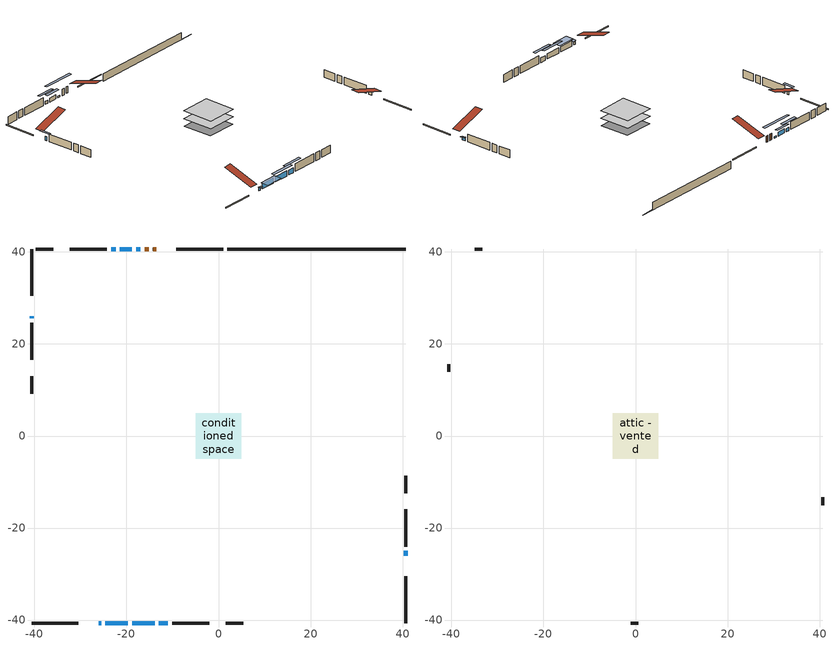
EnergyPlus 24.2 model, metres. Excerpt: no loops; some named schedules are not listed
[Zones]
conditioned space
 floor adiabatic (AdiabaticFloorConstruction): -4.99,-4.99 -4.99,4.99 4.99,4.99 4.99,-4.99 z1.34
 floor foundation (Slab1 construction): -4.87,-4.8 -4.87,4.8 4.87,4.8 4.87,-4.8 z-0.97
 wall outside (RimJoist1 construction): 1.01,40.64 -9.16,40.64 / -40.64,-40.64 -30.47,-40.64 / -40.64,40.64 -40.64,30.47 / 40.64,-40.64 40.64,-30.47 z1.34:1.64
 wall outside (AdiabaticWallConstruction 1): -13.58,40.64 -14.24,40.64 / -15.16,40.64 -16.05,40.64 z1.34:3.37
 wall outside (AdiabaticWallConstruction): -26.05,-40.64 -25.51,-40.64 z1.34:2.23; -24.59,-40.64 -19.71,-40.64 / -18.78,-40.64 -13.9,-40.64 z1.34:2.96; -16.98,40.64 -17.9,40.64 z1.34:1.77; 40.64,-26.05 40.64,-24.96 / -22.34,40.64 -23.36,40.64 z1.34:2.36; -40.64,26.05 -40.64,25.54 / -18.82,40.64 -21.42,40.64 z1.34:2.61; -12.98,-40.64 -10.99,-40.64 z1.34:2.79
 wall outside (Wall1 construction): -24.29,40.64 -32.37,40.64 / -10.06,-40.64 -1.98,-40.64 / -40.64,24.61 -40.64,16.53 / 40.64,-24.03 40.64,-15.95 z1.34:3.78
 wall outside (Wall3 construction): -35.9,40.64 -39.71,40.64 / 1.55,-40.64 5.36,-40.64 / -40.64,13 -40.64,9.19 / 40.64,-12.41 40.64,-8.61 z1.34:3.78
 wall foundation (FoundationWall1 construction): 1.94,40.64,-0.97 1.94,40.64,1.34 36.06,40.64,1.34 36.06,40.64,-0.87 40.64,40.64,-0.87 40.64,40.64,-0.97
 window (WindowConstruction 6): -26.05,-40.64 -25.52,-40.64 z1.34:2.23
 window (WindowConstruction 7): -24.59,-40.64 -19.71,-40.64 z1.34:2.96
 window (WindowConstruction 8): -16.98,40.64 -17.9,40.64 z1.34:1.77
 window (WindowConstruction): 40.64,-26.05 40.64,-24.96 z1.34:2.35
 window (WindowConstruction 1): -18.78,-40.64 -13.9,-40.64 z1.34:2.96
 window (WindowConstruction 2): -40.64,26.05 -40.64,25.54 z1.34:2.61
 window (WindowConstruction 3): -12.98,-40.64 -10.99,-40.64 z1.34:2.79
 window (WindowConstruction 4): -18.83,40.64 -21.42,40.64 z1.34:2.61
 window (WindowConstruction 5): -22.34,40.64 -23.36,40.64 z1.34:2.35
 door (Door): -13.58,40.64 -14.24,40.64 z1.34:3.37
 door (Door 1): -15.16,40.64 -16.05,40.64 z1.34:3.37
 ceiling adiabatic (AdiabaticFloorConstruction): 4.99,-4.99 4.99,4.99 -4.99,4.99 -4.99,-4.99 z1.34
attic - vented
 floor to conditioned space (Floor1 construction Reversed): -4.99,-4.99 -4.99,4.99 4.99,4.99 4.99,-4.99 z3.78
 wall outside (Wall2 construction): -33.3,40.64 -34.97,40.64 / -1.06,-40.64 0.62,-40.64 / -40.64,15.6 -40.64,13.93 / 40.64,-15.02 40.64,-13.34 z1.34:3.78
 roof outside (Roof1 construction): -12.65,40.64,3.78 -12.65,30.92,7.02 -10.09,30.92,7.02 -10.09,40.64,3.78; -26.98,-40.64,3.78 -26.98,-30.92,7.02 -29.54,-30.92,7.02 -29.54,-40.64,3.78; -40.64,26.98,3.78 -30.92,26.98,7.02 -30.92,29.54,7.02 -40.64,29.54,3.78; 40.64,-26.98,3.78 30.92,-26.98,7.02 30.92,-29.54,7.02 40.64,-29.54,3.78
shading: -25.22,-40.64 -26.35,-40.64 -26.35,-41.4 -25.22,-41.4 z2.53; -19.25,-40.64 -25.05,-40.64 -25.05,-43.08 -19.25,-43.08 z3.42; -22.78,40.64 -12.1,40.64 -12.1,41.4 -22.78,41.4 z6.65; 40.64,-24.81 40.64,-26.2 41.4,-26.2 41.4,-24.81 z2.5; -12.38,-40.64 -20.3,-40.64 -20.3,-41.4 -12.38,-41.4 z4.49; -40.64,24.02 -40.64,27.57 -41.4,27.57 -41.4,24.02 z4.13; -8.55,-40.64 -15.42,-40.64 -15.42,-41.4 -8.55,-41.4 z5.23; -22.64,40.64 -17.61,40.64 -17.61,41.4 -22.64,41.4 z3.83; -25.8,40.64 -19.9,40.64 -19.9,41.4 -25.8,41.4 z4.8
[Building]
Building 1: Terrain=Suburbs
[Site:Location]
Moncton Intl AP_NB: Latitude {deg}=46.11; Longitude {deg}=-64.68; Time Zone {hr}=-4; Elevation {m}=71; Keep Site Location Information=Yes
[Site:GroundTemperature:Shallow]
1.33672, -0.726403, -0.891626, 0.0874321, 4.0178, 7.92987, 11.3214, 13.4699, 13.6524, 11.905, 8.59993, 4.80787
[Site:WaterMainsTemperature]
Calculation Method=Schedule; Temperature Schedule=mains temperature schedule
[Material] Roughness=Rough; Thermal Absorptance=0.9
Name | Thickness {m} | Conductivity {W/m-K} | Density {kg/m3} | Specific Heat {J/kg-K} | Solar Absorptance | Visible Absorptance
asphalt or fiberglass shingles | 0.00635 | 0.162714 | 1121.4 | 1465.45 | 0.4 | 0.4
ceiling loosefill ins | 0.338667 | 0.0480833 | 16.02 | 1046.75 | 0.7 | 0.7
ceiling stud and cavity | 0.1397 | 0.8351 | 65.682 | 1177.47 | 0.7 | 0.7
concrete 4.0 in. | 0.1016 | 1.803125 | 2242.8 | 837.4 | 0.7 | 0.7
concrete 8.0 in. | 0.2032 | 1.803125 | 2242.8 | 837.4 | 0.7 | 0.7
door material | 0.04445 | 0.053851 | 512.64 | 1214.23 | 0.7 | 0.7
exterior vertical ins | 0.0551435 | 0.029427 | 32.04 | 1214.23 | 0.7 | 0.7
floor covering | 0.0127 | 0.0433444 | 54.468 | 1339.84 | 0.6 | 0.6
floor rigid ins; wall rigid ins 1 | 0.512978 | 0.029427 | 32.04 | 1214.23 | 0.7 | 0.7
floor stud and cavity | 0.1397 | 1.75129 | 37.0049 | 1207.88 | 0.7 | 0.7
furniture material conditioned space 1 | 0.1524 | 0.115458 | 640.8 | 1214.23 | 0.6 | 0.6
gypsum board | 0.0127 | 0.160291 | 801 | 837.4 | 0.6 | 0.6
gypsum board 1 | 0.0127 | 0.160291 | 801 | 837.4 | 0.7 | 0.7
osb sheathing 0.5 in. | 0.0127 | 0.115458 | 512.64 | 1214.23 | 0.7 | 0.7
osb sheathing 0.75 in. | 0.01905 | 0.115458 | 512.64 | 1214.23 | 0.7 | 0.7
osb sheathing 2.0 in. | 0.0508 | 0.115458 | 512.64 | 1214.23 | 0.7 | 0.7
rim joist stud and cavity | 0.0508 | 0.0292424 | 125.044 | 1163.47 | 0.6 | 0.6
wall rigid ins | 0.051816 | 0.029427 | 32.04 | 1214.23 | 0.7 | 0.7
wall stud and cavity | 0.1397 | 0.193984 | 139.0536 | 1170.24 | 0.7 | 0.7
wall stud and cavity 1 | 0.0889 | 6.1454 | 50.32683 | 1063.81 | 0.6 | 0.6
wall stud and cavity 2 | 0.1397 | 0.275573 | 139.0536 | 1170.24 | 0.7 | 0.7
wall stud and cavity 3 | 0.0889 | 0.380278 | 52.3479 | 1209.89 | 0.7 | 0.7
wall stud and cavity 4 | 0.0889 | 0.391764 | 83.0341 | 1211.67 | 0.7 | 0.7
wood siding | 0.0254 | 0.102417 | 544.68 | 1172.36 | 0.4 | 0.4
wood siding 1 | 0.00254 | 0.102417 | 544.68 | 1172.36 | 0.4 | 0.4
wood siding 2; wood siding 3; wood siding 4 | 0.0254 | 0.102417 | 544.68 | 1172.36 | 0.7 | 0.7
[WindowMaterial:SimpleGlazingSystem]
Name | U-Factor {W/m2-K} | Solar Heat Gain Coefficient
WindowMaterial | 2.09916 | 0.54
WindowMaterial 1 | 1.941876 | 0.65
WindowMaterial 2 | 2.19625 | 0.47
WindowMaterial 3 | 3.10814 | 0.57
WindowMaterial 4 | 2.06168 | 0.57
WindowMaterial 5 | 2.10711 | 0.53
WindowMaterial 6 | 3.10643 | 0.59
WindowMaterial 7 | 3.032052 | 0.45
[Construction]
AdiabaticFloorConstruction: floor stud and cavity, floor rigid ins, osb sheathing 0.75 in., floor covering
AdiabaticWallConstruction: wood siding 3, wall rigid ins 1, wall stud and cavity 3, gypsum board
AdiabaticWallConstruction 1: wood siding 4, wall rigid ins 1, wall stud and cavity 3, gypsum board
Door; Door 1: door material
Floor1 construction Reversed: gypsum board, ceiling stud and cavity, ceiling loosefill ins
FoundationWall1 construction: concrete 8.0 in., gypsum board 1
furniture construction conditioned space 1: furniture material conditioned space 1
PartitionWallConstruction: gypsum board, wall stud and cavity 4, gypsum board
RimJoist1 construction: wood siding 2, osb sheathing 2.0 in., rim joist stud and cavity
Roof1 construction: asphalt or fiberglass shingles
Slab1 construction: concrete 4.0 in.
Wall1 construction: wood siding, wall rigid ins, osb sheathing 0.5 in., wall stud and cavity, gypsum board
Wall2 construction: wood siding 1, wall stud and cavity 1
Wall3 construction: wood siding, wall rigid ins, osb sheathing 0.5 in., wall stud and cavity 2, gypsum board
WindowConstruction: WindowMaterial
WindowConstruction 1; WindowConstruction 7: WindowMaterial 1
WindowConstruction 2: WindowMaterial 2
WindowConstruction 3: WindowMaterial 3
WindowConstruction 4: WindowMaterial 4
WindowConstruction 5: WindowMaterial 5
WindowConstruction 6: WindowMaterial 6
WindowConstruction 8: WindowMaterial 7
[Zone] Multiplier=1; Part of Total Floor Area=Yes
Name | Volume {m3}
attic - vented | 52.4203
conditioned space | 484.6
[Space]
Name | Zone | Volume {m3}
attic - vented 1 | attic - vented | 52.4203
conditioned space 1 | conditioned space | 484.6
[ZoneInfiltration:EffectiveLeakageArea]
infil attic - vented 1: Zone or Space=attic - vented 1; Schedule=Always On Discrete; Effective Air Leakage Area {cm2}=3516.71; Stack Coefficient=0.000394923; Wind Coefficient=1.34269e-05
[ZoneMixing]
whole house fan mix: Zone or Space=attic - vented; Schedule=Always On Continuous; Design Flow Rate Calculation Method=Flow/Zone; Design Flow Rate {m3/s}=0; Source Zone or Space=conditioned space
[SurfaceProperty:ExposedFoundationPerimeter]
Slab1: Exposed Perimeter Calculation Method=TotalExposedPerimeter; Total Exposed Perimeter {m}=38.7
[InternalMass] Zone or ZoneList=conditioned space; Space or SpaceList=conditioned space 1
Name | Construction | Surface Area {m2}
furniture mass conditioned space 1 | furniture construction conditioned space 1 | 77.2802
partition wall mass | PartitionWallConstruction | 193.201
[Lights]
interior lighting: Zone or ZoneList or Space or SpaceList=conditioned space 1; Schedule=interior lighting schedule; Design Level Calculation Method=LightingLevel; Lighting Level {W}=343.2; Return Air Fraction=0; Fraction Radiant=0.6; Fraction Visible=0.2; Fraction Replaceable=1
[People]
occupants: Zone or ZoneList or Space or SpaceList=conditioned space 1; Number of People Schedule=occupants schedule; Number of People Calculation Method=People; Number of People=3; Fraction Radiant=0.314171; Sensible Heat Fraction=0.56303; Activity Level Schedule=occupants activity schedule; Carbon Dioxide Generation Rate {m3/s-W}=0; Enable ASHRAE 55 Comfort Warnings=No; Mean Radiant Temperature Calculation Type=EnclosureAveraged
[ElectricEquipment] Zone or ZoneList or Space or SpaceList=conditioned space 1; Design Level Calculation Method=EquipmentLevel
Name | Schedule | Design Level {W} | Fraction Latent | Fraction Radiant | Fraction Lost
clothes dryer | clothes dryer schedule | 140.772 | 0.015 | 0.081 | 0.85
clothes washer | clothes washer schedule | 32.1985 | 0.03 | 0.162 | 0.7
cooking range | cooking range schedule | 215.147 | 0.08 | 0.432 | 0.2
dishwasher | dishwasher schedule | 66.8632 | 0.3 | 0.18 | 0.4
fridge | fridge schedule | 72.9452 | 0 | 0.6 | 0
mech vent bath fan 0 | mech vent bath fan 0 schedule | 50.2 | 0 | 0 | 1
mech vent bath fan 1 | mech vent bath fan 1 schedule | 50.2 | 0 | 0 | 1
mech vent house fan | mech vent house fan schedule | 19.9167 | 0 | 0 | 0.5
mech vent house fan cfis | mech vent house fan cfis schedule | 0 | 0 | 0 | 0
mech vent range fan 0 | mech vent range fan 0 schedule | 57 | 0 | 0 | 1
misc plug loads | misc plug loads schedule | 494.7 | 0.045 | 0.513 | 0.1
whole house fan | Always On Discrete | 0 | 0 | 0 | 1
[OtherEquipment] Zone or ZoneList or Space or SpaceList=conditioned space 1; Design Level Calculation Method=EquipmentLevel
Name | Fuel Type | Schedule | Design Level {W} | Fraction Latent | Fraction Radiant | Fraction Lost
clothes dryer 1 | Electricity | clothes dryer schedule | 0 | 0.015 | 0.081 | 0.85
cooking range 1 | Electricity | cooking range schedule | 0 | 0.08 | 0.432 | 0.2
general water use latent | None | general water use schedule | 62.594 | 1 | 0 | 0
general water use sensible | None | general water use schedule | -61.6891 | 0 | 0.6 | 0
mech vent house fan latent load | None | Always On Discrete | 0 | 1 | 0 | 0
mech vent house fan sensible load | None | Always On Discrete | 0 | 0 | 0 | 0
water heater energy adjustment1 | Electricity | Always On Discrete | 0.01 | 0 | 0 | 1
[ZoneInfiltration:DesignFlowRate] Zone or ZoneList or Space or SpaceList=conditioned space 1; Schedule=Always On Discrete; Design Flow Rate Calculation Method=Flow/Zone; Design Flow Rate {m3/s}=0
infil flow; natural vent flow; whole house fan flow
[ZoneControl:Thermostat]
conditioned space Thermostat: Zone or ZoneList=conditioned space; Control Type Schedule=conditioned space Thermostat Schedule; Control 1=conditioned space temperature setpoint; Temperature Difference Between Cutout And Setpoint {deltaC}=0
[ZoneHVAC:Baseboard:Convective:Electric]
electric baseboard: Availability Schedule=Always On Discrete; Heating Design Capacity {W}=7632.45; Efficiency=1
[AirLoopHVAC:UnitarySystem]
unit heater unitary system: Control Type=Load; Controlling Zone or Thermostat Location=conditioned space; Dehumidification Control Type=None; Availability Schedule=Always On Discrete; Supply Fan=unit heater supply fan; Fan Placement=BlowThrough; Supply Air Fan Operating Mode Schedule=unit heater auto fan schedule; Heating Coil=unit heater htg coil; DX Heating Coil Sizing Ratio=1; Use DOAS DX Cooling Coil=No; Minimum Supply Air Temperature {C}=2; Latent Load Control=SensibleOnlyLoadControl; Cooling Supply Air Flow Rate Method=None; Heating Supply Air Flow Rate Method=SupplyAirFlowRate; Heating Supply Air Flow Rate {m3/s}=0.549347; No Load Supply Air Flow Rate Method=SupplyAirFlowRate; No Load Supply Air Flow Rate {m3/s}=0; No Load Supply Air Flow Rate Control Set To Low Speed=Yes; Maximum Supply Air Temperature {C}=48.8889; Maximum Outdoor Dry-Bulb Temperature for Supplemental Heater Operation {C}=21; Ancillary On-Cycle Electric Power {W}=0; Ancillary Off-Cycle Electric Power {W}=0
[Fan:SystemModel]
unit heater supply fan: Availability Schedule=Always On Discrete; Design Maximum Air Flow Rate {m3/s}=0.549347; Speed Control Method=Discrete; Electric Power Minimum Flow Rate Fraction=0.2; Design Pressure Rise {Pa}=500; Motor Efficiency=1; Motor In Air Stream Fraction=1; Design Electric Power Consumption {W}=Autosize; Design Power Sizing Method=PowerPerFlow; Electric Power Per Unit Flow Rate {W/(m3/s)}=1e-06; Electric Power Per Unit Flow Rate Per Unit Pressure {W/((m3/s)-Pa)}=1.66667; Fan Total Efficiency=0.7; Motor Loss Radiative Fraction=0; Number of Speeds=1; Speed Flow Fraction 1=1; Speed Electric Power Fraction 1=1
[Coil:Heating:Fuel]
unit heater htg coil: Availability Schedule=Always On Discrete; Fuel Type=FuelOilNo2; Burner Efficiency=0.87; Nominal Capacity {W}=11700; On Cycle Parasitic Electric Load {W}=0; Off Cycle Parasitic Fuel Load {W}=0
[Zone equipment]
conditioned space: electric baseboard, unit heater unitary system
[Foundation:Kiva]
Foundation Kiva 1: Initial Indoor Air Temperature {C}=18; Wall Height Above Grade {m}=1.33999; Wall Depth Below Slab {m}=0.2032; Custom Block Material Name 1=exterior vertical ins; Custom Block Depth 1 {m}=2.30999; Custom Block X Position 1 {m}=0.2159; Custom Block Z Position 1 {m}=0
[Foundation:Kiva:Settings]
Soil Conductivity {W/m-K}=0.849921; Soil Density {kg/m3}=1842.3; Soil Specific Heat {J/kg-K}=418.7; Ground Solar Absorptivity=0.9; Ground Thermal Absorptivity=0.9; Ground Surface Roughness {m}=0.03; Far-Field Width {m}=40; Deep-Ground Boundary Condition=ZeroFlux; Deep-Ground Depth {m}=40; Minimum Cell Dimension {m}=0.2; Maximum Cell Growth Coefficient=3; Simulation Timestep=Timestep
[Exterior:Lights]
exterior lighting: Schedule=exterior lighting schedule; Design Level {W}=75.6
[EnergyManagementSystem:GlobalVariable]
infil_program_Qfan
infil_program_Qinf
natural_vent_program_Qnv
natural_vent_program_Qwhf
[EnergyManagementSystem:Sensor]
Name | Output:Variable or Output:Meter Index Key | Output:Variable or Output:Meter
airflow_gain | infil flow | Infiltration Sensible Heat Gain Energy
airflow_gain_1 | natural vent flow | Infiltration Sensible Heat Gain Energy
airflow_gain_2 | whole house fan flow | Infiltration Sensible Heat Gain Energy
airflow_loss | infil flow | Infiltration Sensible Heat Loss Energy
airflow_loss_1 | natural vent flow | Infiltration Sensible Heat Loss Energy
airflow_loss_2 | whole house fan flow | Infiltration Sensible Heat Loss Energy
clg_load_cond |  | Cooling:EnergyTransfer:Zone:CONDITIONED SPACE
clg_sp_s; clg_sp_s_1 | cooling setpoint | Schedule Value
clothes_dryer_exhaust_0_sch_s | clothes dryer exhaust 0 schedule | Schedule Value
conditioned_space_clg_unmet_s | conditioned space | Zone Cooling Setpoint Not Met Time
conditioned_space_htg_unmet_s | conditioned space | Zone Heating Setpoint Not Met Time
cool_season | cooling season schedule | Schedule Value
fridge_tin_s | conditioned space | Zone Mean Air Temperature
htg_load_cond |  | Heating:EnergyTransfer:Zone:CONDITIONED SPACE
htg_sp_s; htg_sp_s_1 | heating setpoint | Schedule Value
ig_ee_conv | clothes dryer | Electric Equipment Convective Heating Energy
ig_ee_conv_2 | cooking range | Electric Equipment Convective Heating Energy
ig_ee_conv_4 | fridge | Electric Equipment Convective Heating Energy
ig_ee_conv_5 | misc plug loads | Electric Equipment Convective Heating Energy
ig_ee_conv_6 | whole house fan | Electric Equipment Convective Heating Energy
ig_ee_rad | clothes dryer | Electric Equipment Radiant Heating Energy
ig_ee_rad_2 | cooking range | Electric Equipment Radiant Heating Energy
ig_ee_rad_4 | fridge | Electric Equipment Radiant Heating Energy
ig_ee_rad_5 | misc plug loads | Electric Equipment Radiant Heating Energy
ig_ee_rad_6 | whole house fan | Electric Equipment Radiant Heating Energy
ig_lgt_conv | interior lighting | Lights Convective Heating Energy
ig_lgt_rad | interior lighting | Lights Radiant Heating Energy
ig_lgt_vis | interior lighting | Lights Visible Radiation Heating Energy
ig_oe_conv | clothes dryer 1 | Other Equipment Convective Heating Energy
ig_oe_conv_1 | cooking range 1 | Other Equipment Convective Heating Energy
ig_oe_conv_2 | general water use latent | Other Equipment Convective Heating Energy
ig_oe_conv_3 | general water use sensible | Other Equipment Convective Heating Energy
ig_oe_conv_4 | water heater energy adjustment1 | Other Equipment Convective Heating Energy
ig_oe_rad | clothes dryer 1 | Other Equipment Radiant Heating Energy
ig_oe_rad_1 | cooking range 1 | Other Equipment Radiant Heating Energy
ig_oe_rad_2 | general water use latent | Other Equipment Radiant Heating Energy
ig_oe_rad_3 | general water use sensible | Other Equipment Radiant Heating Energy
ig_oe_rad_4 | water heater energy adjustment1 | Other Equipment Radiant Heating Energy
ig_ppl_conv | occupants | People Convective Heating Energy
ig_ppl_rad | occupants | People Radiant Heating Energy
im_conv | furniture mass conditioned space 1 | Surface Inside Face Convection Heat Gain Energy
im_conv_1 | partition wall mass | Surface Inside Face Convection Heat Gain Energy
im_ig | furniture mass conditioned space 1 | Surface Inside Face Internal Gains Radiation Heat Gain Energy
im_ig_1 | partition wall mass | Surface Inside Face Internal Gains Radiation Heat Gain Energy
im_lgt | furniture mass conditioned space 1 | Surface Inside Face Lights Radiation Heat Gain Energy
im_lgt_1 | partition wall mass | Surface Inside Face Lights Radiation Heat Gain Energy
im_sol | furniture mass conditioned space 1 | Surface Inside Face Solar Radiation Heat Gain Energy
im_sol_1 | partition wall mass | Surface Inside Face Solar Radiation Heat Gain Energy
im_surf | furniture mass conditioned space 1 | Surface Inside Face Net Surface Thermal Radiation Heat Gain Energy
im_surf_1 | partition wall mass | Surface Inside Face Net Surface Thermal Radiation Heat Gain Energy
mech_vent_bath_fan_0_sch_s | mech vent bath fan 0 schedule | Schedule Value
mech_vent_bath_fan_1_sch_s | mech vent bath fan 1 schedule | Schedule Value
mech_vent_range_fan_0_sch_s | mech vent range fan 0 schedule | Schedule Value
mv_conv | mech vent bath fan 0 | Electric Equipment Convective Heating Energy
mv_conv_1 | mech vent bath fan 1 | Electric Equipment Convective Heating Energy
mv_conv_2 | mech vent house fan | Electric Equipment Convective Heating Energy
mv_conv_3 | mech vent house fan cfis | Electric Equipment Convective Heating Energy
mv_conv_4 | mech vent range fan 0 | Electric Equipment Convective Heating Energy
mv_conv_5 | mech vent house fan latent load | Other Equipment Convective Heating Energy
mv_conv_6 | mech vent house fan sensible load | Other Equipment Convective Heating Energy
mv_rad | mech vent bath fan 0 | Electric Equipment Radiant Heating Energy
mv_rad_1 | mech vent bath fan 1 | Electric Equipment Radiant Heating Energy
mv_rad_2 | mech vent house fan | Electric Equipment Radiant Heating Energy
mv_rad_3 | mech vent house fan cfis | Electric Equipment Radiant Heating Energy
mv_rad_4 | mech vent range fan 0 | Electric Equipment Radiant Heating Energy
mv_rad_5 | mech vent house fan latent load | Other Equipment Radiant Heating Energy
mv_rad_6 | mech vent house fan sensible load | Other Equipment Radiant Heating Energy
natural_vent_s | natural vent schedule | Schedule Value
out_pb_s |  | Site Outdoor Air Barometric Pressure
out_wt_s |  | Site Outdoor Air Humidity Ratio
site_vw_s |  | Site Wind Speed
ss_back_out | Window1 | Surface Window Shortwave from Zone Back Out Window Heat Transfer Rate
ss_back_out_1 | Window10 | Surface Window Shortwave from Zone Back Out Window Heat Transfer Rate
ss_back_out_2 | Window12 | Surface Window Shortwave from Zone Back Out Window Heat Transfer Rate
ss_back_out_3 | Window2 | Surface Window Shortwave from Zone Back Out Window Heat Transfer Rate
ss_back_out_4 | Window3 | Surface Window Shortwave from Zone Back Out Window Heat Transfer Rate
ss_back_out_5 | Window5 | Surface Window Shortwave from Zone Back Out Window Heat Transfer Rate
ss_back_out_6 | Window6 | Surface Window Shortwave from Zone Back Out Window Heat Transfer Rate
ss_back_out_7 | Window7 | Surface Window Shortwave from Zone Back Out Window Heat Transfer Rate
ss_back_out_8 | Window9 | Surface Window Shortwave from Zone Back Out Window Heat Transfer Rate
ss_conv | Door1 | Surface Inside Face Convection Heat Gain Energy
ss_conv_1 | Door2 | Surface Inside Face Convection Heat Gain Energy
ss_conv_10 | Window9 | Surface Inside Face Convection Heat Gain Energy
ss_conv_2 | Window1 | Surface Inside Face Convection Heat Gain Energy
ss_conv_3 | Window10 | Surface Inside Face Convection Heat Gain Energy
ss_conv_4 | Window12 | Surface Inside Face Convection Heat Gain Energy
ss_conv_5 | Window2 | Surface Inside Face Convection Heat Gain Energy
ss_conv_6 | Window3 | Surface Inside Face Convection Heat Gain Energy
ss_conv_7 | Window5 | Surface Inside Face Convection Heat Gain Energy
ss_conv_8 | Window6 | Surface Inside Face Convection Heat Gain Energy
ss_conv_9 | Window7 | Surface Inside Face Convection Heat Gain Energy
ss_ig | Door1 | Surface Inside Face Internal Gains Radiation Heat Gain Energy
ss_ig_1 | Door2 | Surface Inside Face Internal Gains Radiation Heat Gain Energy
ss_ig_10 | Window9 | Surface Inside Face Internal Gains Radiation Heat Gain Energy
ss_ig_2 | Window1 | Surface Inside Face Internal Gains Radiation Heat Gain Energy
ss_ig_3 | Window10 | Surface Inside Face Internal Gains Radiation Heat Gain Energy
ss_ig_4 | Window12 | Surface Inside Face Internal Gains Radiation Heat Gain Energy
ss_ig_5 | Window2 | Surface Inside Face Internal Gains Radiation Heat Gain Energy
ss_ig_6 | Window3 | Surface Inside Face Internal Gains Radiation Heat Gain Energy
ss_ig_7 | Window5 | Surface Inside Face Internal Gains Radiation Heat Gain Energy
ss_ig_8 | Window6 | Surface Inside Face Internal Gains Radiation Heat Gain Energy
ss_ig_9 | Window7 | Surface Inside Face Internal Gains Radiation Heat Gain Energy
ss_lgt | Door1 | Surface Inside Face Lights Radiation Heat Gain Energy
ss_lgt_1 | Door2 | Surface Inside Face Lights Radiation Heat Gain Energy
ss_sol | Door1 | Surface Inside Face Solar Radiation Heat Gain Energy
ss_sol_1 | Door2 | Surface Inside Face Solar Radiation Heat Gain Energy
ss_surf | Door1 | Surface Inside Face Net Surface Thermal Radiation Heat Gain Energy
ss_surf_1 | Door2 | Surface Inside Face Net Surface Thermal Radiation Heat Gain Energy
ss_surf_10 | Window9 | Surface Inside Face Net Surface Thermal Radiation Heat Gain Energy
ss_surf_2 | Window1 | Surface Inside Face Net Surface Thermal Radiation Heat Gain Energy
ss_surf_3 | Window10 | Surface Inside Face Net Surface Thermal Radiation Heat Gain Energy
ss_surf_4 | Window12 | Surface Inside Face Net Surface Thermal Radiation Heat Gain Energy
ss_surf_5 | Window2 | Surface Inside Face Net Surface Thermal Radiation Heat Gain Energy
ss_surf_6 | Window3 | Surface Inside Face Net Surface Thermal Radiation Heat Gain Energy
ss_surf_7 | Window5 | Surface Inside Face Net Surface Thermal Radiation Heat Gain Energy
ss_surf_8 | Window6 | Surface Inside Face Net Surface Thermal Radiation Heat Gain Energy
ss_surf_9 | Window7 | Surface Inside Face Net Surface Thermal Radiation Heat Gain Energy
ss_trans_in | Window1 | Surface Window Transmitted Solar Radiation Rate
ss_trans_in_1 | Window10 | Surface Window Transmitted Solar Radiation Rate
ss_trans_in_2 | Window12 | Surface Window Transmitted Solar Radiation Rate
ss_trans_in_3 | Window2 | Surface Window Transmitted Solar Radiation Rate
ss_trans_in_4 | Window3 | Surface Window Transmitted Solar Radiation Rate
ss_trans_in_5 | Window5 | Surface Window Transmitted Solar Radiation Rate
ss_trans_in_6 | Window6 | Surface Window Transmitted Solar Radiation Rate
ss_trans_in_7 | Window7 | Surface Window Transmitted Solar Radiation Rate
ss_trans_in_8 | Window9 | Surface Window Transmitted Solar Radiation Rate
ss_trans_out | Window1 | Surface Inside Face Initial Transmitted Diffuse Transmitted Out Window Solar Radiation Rate
ss_trans_out_1 | Window10 | Surface Inside Face Initial Transmitted Diffuse Transmitted Out Window Solar Radiation Rate
